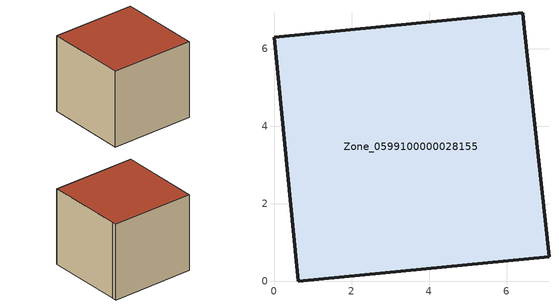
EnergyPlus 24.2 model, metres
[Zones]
Zone_0599100000028155
 floor ground (C_G): 6.45,6.52 7.09,0.64 0.63,0 0,6.29 6.42,6.92 z0
 wall outside (C_F): 6.42,6.92 0,6.29 0.63,0 7.09,0.64 6.45,6.52 6.42,6.92 z0:5.96
 roof outside (C_R): 7.09,0.64 6.45,6.52 6.42,6.92 0,6.29 0.63,0 z5.96
[BUILDING]
Pand.0599100000028155: North Axis=0; Terrain=City; Loads Convergence Tolerance Value=0.04; Temperature Convergence Tolerance Value=0.4; Solar Distribution=FullExterior; Maximum Number of Warmup Days=25; Minimum Number of Warmup Days=1
[Site:Location]
Rotterdam.The.Hague.AP_ZH_NLD Design_Conditions: Latitude=51.96; Longitude=4.45; Time Zone=1; Elevation=-4.5
[SITE:GROUNDTEMPERATURE:BUILDINGSURFACE]
18, 18, 18, 18, 18, 18, 18, 18, 18, 18, 18, 18
[MATERIAL] Thermal Absorptance=0.9; Solar Absorptance=0.7; Visible Absorptance=0.7
Name | Roughness | Thickness | Conductivity | Density | Specific Heat
G.TC.1946-1964 | MediumSmooth | 0.15 | 1 | 540 | 1210
F.TC.1946-1964 | Rough | 0.3 | 0.857143 | 1920 | 840
R.TC.1946-1964 | MediumRough | 0.2 | 0.235294 | 1500 | 1000
[CONSTRUCTION]
C_G: G.TC.1946-1964
C_F: F.TC.1946-1964
C_R: R.TC.1946-1964
[ZONE]
Zone_0599100000028155: Type=1; Multiplier=1; Ceiling Height=Autocalculate; Volume=Autocalculate; Floor Area=autocalculate; Part of Total Floor Area=Yes
[ZONEINFILTRATION:DESIGNFLOWRATE]
Infil_Zone_0599100000028155: Zone or ZoneList or Space or SpaceList=Zone_0599100000028155; Schedule=AlwaysOn; Design Flow Rate Calculation Method=Flow/Area; Flow Rate per Floor Area=0.003; Constant Term Coefficient=1; Temperature Term Coefficient=0; Velocity Term Coefficient=0; Velocity Squared Term Coefficient=0
[HVACTEMPLATE:ZONE:IDEALLOADSAIRSYSTEM]
Zone_0599100000028155: Maximum Heating Supply Air Temperature=50; Minimum Cooling Supply Air Temperature=13; Maximum Heating Supply Air Humidity Ratio=0.0156; Minimum Cooling Supply Air Humidity Ratio=0.0077; Heating Limit=NoLimit; Cooling Limit=NoLimit; Dehumidification Control Type=ConstantSensibleHeatRatio; Cooling Sensible Heat Ratio=0.7; Dehumidification Setpoint=60; Humidification Control Type=None; Humidification Setpoint=30; Outdoor Air Method=None; Outdoor Air Flow Rate per Person=0.00944; Outdoor Air Flow Rate per Zone Floor Area=0; Outdoor Air Flow Rate per Zone=0; Demand Controlled Ventilation Type=None; Outdoor Air Economizer Type=NoEconomizer; Heat Recovery Type=None; Sensible Heat Recovery Effectiveness=0.7; Latent Heat Recovery Effectiveness=0.65
[ZONECONTROL:THERMOSTAT]
ThermostatControl_Zone_0599100000028155: Zone or ZoneList=Zone_0599100000028155; Control Type Schedule=DualSetpointControlType; Control 1=Thermostat_Zone_0599100000028155; Temperature Difference Between Cutout And Setpoint=0
[THERMOSTATSETPOINT:DUALSETPOINT]
Thermostat_Zone_0599100000028155: Heating Setpoint Temperature Schedule=HeatingSetpoint_Zone_0599100000028155; Cooling Setpoint Temperature Schedule=CoolingSetpoint_Zone_0599100000028155
[SCHEDULE:COMPACT]
HeatingSetpoint_Zone_0599100000028155: Through: 12/31, For: AllDays, Until: 24:00, 21
CoolingSetpoint_Zone_0599100000028155: Through: 12/31, For: AllDays, Until: 24:00, 24
DualSetpointControlType: Through: 12/31, For: AllDays, Until: 24:00, 4
AlwaysOn: Through: 12/31, For: AllDays, Until: 24:00, 1
